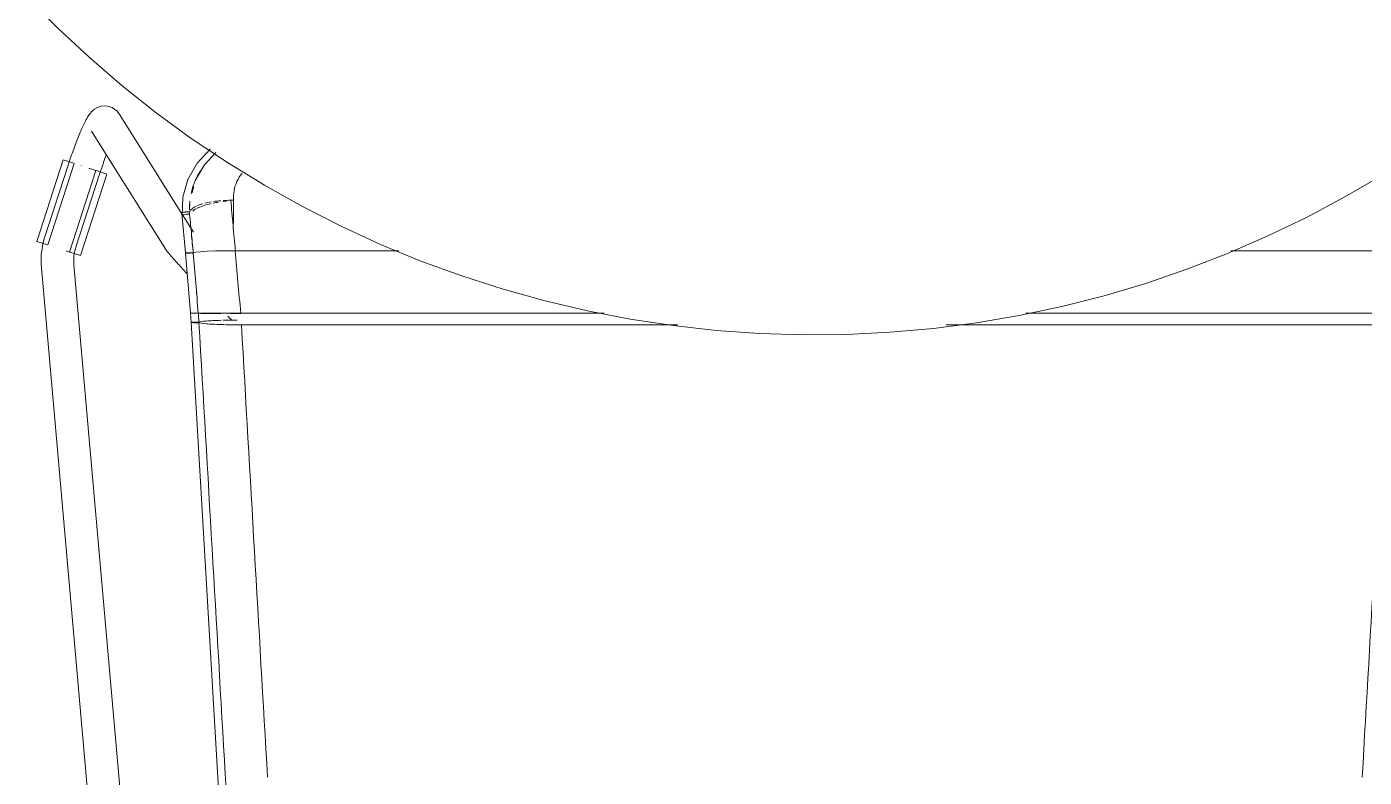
# Model space of a CAD drawing. Header units: millimetres. Extents: x 155920 to 295199, y -4084 to 97293.
# Drawn here: x 227138.5 to 227630.6, y 30744.1 to 31020.3 of the extents above; entities that cross this region are included whole.
import ezdxf

# ---------------------------------------------------------------- set-up
doc = ezdxf.new("R2010")
doc.units = ezdxf.units.MM
doc.header["$MEASUREMENT"] = 0
doc.layers.add('I-FURN', color=8, linetype='CONTINUOUS', lineweight=9)

msp = doc.modelspace()

# ---------------------------------------------------------------- linework, layer by layer
at = {"layer": 'I-FURN'}
for p, q in [((227138.54, 31031.29), (227149.79, 31019.91)), ((227149.79, 31019.91), (227161.49, 31009)), ((227161.49, 31009), (227173.61, 30998.56)), ((227173.61, 30998.56), (227186.14, 30988.61)), ((227163.46, 30989.9), (227162.83, 30989.38)), ((227164.37, 30990.47), (227163.46, 30989.9)), ((227165.75, 30990.99), (227164.37, 30990.47)), ((227167.73, 30991.16), (227165.75, 30990.99)), ((227169.95, 30990.57), (227167.73, 30991.16)), ((227171.69, 30989.35), (227169.95, 30990.57)), ((227159.98, 30985.24), (227159.75, 30984.78)), ((227160.21, 30985.68), (227159.98, 30985.24)), ((227160.44, 30986.11), (227160.21, 30985.68)), ((227160.67, 30986.52), (227160.44, 30986.11)), ((227160.91, 30986.92), (227160.67, 30986.52)), ((227161.15, 30987.31), (227160.91, 30986.92)), ((227161.41, 30987.7), (227161.15, 30987.31)), ((227161.68, 30988.09), (227161.41, 30987.7)), ((227162, 30988.49), (227161.68, 30988.09)), ((227162.37, 30988.91), (227162, 30988.49)), ((227162.83, 30989.38), (227162.37, 30988.91)), ((227171.69, 30989.35), (227172.58, 30988.23)), ((227195.61, 30951.46), (227172.58, 30988.23)), ((227186.14, 30988.61), (227199.06, 30979.18)), ((227157.84, 30980.5), (227157.59, 30979.89)), ((227158.09, 30981.1), (227157.84, 30980.5)), ((227158.34, 30981.68), (227158.09, 30981.1)), ((227158.58, 30982.24), (227158.34, 30981.68)), ((227158.82, 30982.78), (227158.58, 30982.24)), ((227159.06, 30983.31), (227158.82, 30982.78)), ((227159.29, 30983.82), (227159.06, 30983.31)), ((227159.52, 30984.31), (227159.29, 30983.82)), ((227159.75, 30984.78), (227159.52, 30984.31)), ((227162.41, 30981.86), (227189.72, 30938.27)), ((227155.82, 30975.24), (227155.57, 30974.53)), ((227156.07, 30975.94), (227155.82, 30975.24)), ((227156.33, 30976.63), (227156.07, 30975.94)), ((227156.58, 30977.31), (227156.33, 30976.63)), ((227156.84, 30977.97), (227156.58, 30977.31)), ((227157.09, 30978.63), (227156.84, 30977.97)), ((227157.34, 30979.27), (227157.09, 30978.63)), ((227157.59, 30979.89), (227157.34, 30979.27)), ((227199.06, 30979.18), (227212.35, 30970.27)), ((227201.21, 30970.04), (227205.96, 30975.19)), ((227142.21, 30941.25), (227151.9, 30971.26)), ((227151.9, 30971.26), (227153.85, 30970.63)), ((227153.85, 30970.63), (227155.82, 30969.99)), ((227154.07, 30970.16), (227153.92, 30969.7)), ((227154.31, 30970.9), (227154.07, 30970.16)), ((227154.56, 30971.64), (227154.31, 30970.9)), ((227154.81, 30972.37), (227154.56, 30971.64)), ((227155.06, 30973.1), (227154.81, 30972.37)), ((227155.31, 30973.82), (227155.06, 30973.1)), ((227155.57, 30974.53), (227155.31, 30973.82)), ((227166.83, 30970.41), (227166.6, 30969.74)), ((227167.07, 30971.07), (227166.83, 30970.41)), ((227167.31, 30971.71), (227167.07, 30971.07)), ((227167.54, 30972.35), (227167.31, 30971.71)), ((227167.77, 30972.97), (227167.54, 30972.35)), ((227203.9, 30969.46), (227208.16, 30973.93)), ((227212.35, 30970.27), (227225.98, 30961.89)), ((227153.92, 30969.7), (227145.21, 30942.89)), ((227146.25, 30939.95), (227155.94, 30969.95)), ((227164.01, 30967.35), (227154.32, 30937.34)), ((227156.62, 30939.18), (227165.33, 30965.99)), ((227158.36, 30936.04), (227168.05, 30966.04)), ((227158.54, 30969.11), (227158.5, 30969.13)), ((227163.91, 30967.38), (227161.43, 30968.18)), ((227164.13, 30967.31), (227166.1, 30966.67)), ((227165.44, 30966.32), (227165.33, 30965.99)), ((227165.67, 30967.02), (227165.44, 30966.32)), ((227165.9, 30967.7), (227165.67, 30967.02)), ((227166.13, 30968.39), (227165.9, 30967.7)), ((227166.1, 30966.67), (227168.05, 30966.04)), ((227166.36, 30969.07), (227166.13, 30968.39)), ((227166.6, 30969.74), (227166.36, 30969.07)), ((227197.83, 30964.03), (227201.21, 30970.04)), ((227200.53, 30963.63), (227203.9, 30969.46)), ((227623.47, 30957.6), (227637.28, 30965.68)), ((227195.95, 30957.51), (227197.83, 30964.03)), ((227225.98, 30961.89), (227239.94, 30954.07)), ((227195.66, 30950.6), (227195.95, 30957.51)), ((227213.62, 30956.39), (227214.66, 30956.39)), ((227214.61, 30957.63), (227214.61, 30947.88)), ((227609.34, 30950.08), (227623.47, 30957.6)), ((227195.54, 30951.5), (227196.96, 30937)), ((227199.88, 30944.64), (227195.88, 30951.04)), ((227239.94, 30954.07), (227254.2, 30946.81)), ((227254.2, 30946.81), (227268.74, 30940.13)), ((227594.93, 30943.14), (227609.34, 30950.08)), ((227144.16, 30940.62), (227142.21, 30941.25)), ((227146.13, 30939.99), (227144.16, 30940.62)), ((227144.59, 30940.69), (227144.35, 30939.58)), ((227144.88, 30941.8), (227144.59, 30940.69)), ((227145.21, 30942.89), (227144.88, 30941.8)), ((227580.25, 30936.77), (227594.93, 30943.14)), ((227143.89, 30936.18), (227143.83, 30935.04)), ((227144, 30937.32), (227143.89, 30936.18)), ((227144.15, 30938.45), (227144, 30937.32)), ((227144.35, 30939.58), (227144.15, 30938.45)), ((227154.22, 30937.37), (227153.06, 30937.75)), ((227156.41, 30936.67), (227154.44, 30937.3)), ((227155.85, 30935.26), (227155.92, 30935.92)), ((227155.92, 30935.92), (227156, 30936.58)), ((227156, 30936.58), (227156.12, 30937.23)), ((227156.12, 30937.23), (227156.26, 30937.88)), ((227156.26, 30937.88), (227156.42, 30938.52)), ((227158.36, 30936.04), (227156.41, 30936.67)), ((227156.42, 30938.52), (227156.61, 30939.16)), ((227156.61, 30939.16), (227156.62, 30939.18)), ((227189.72, 30938.27), (227189.93, 30937.95)), ((227189.93, 30937.95), (227190.11, 30937.69)), ((227190.11, 30937.69), (227190.29, 30937.46)), ((227190.29, 30937.46), (227190.46, 30937.24)), ((227190.46, 30937.24), (227190.64, 30937.02)), ((227190.64, 30937.02), (227190.83, 30936.79)), ((227190.83, 30936.79), (227191.03, 30936.55)), ((227191.03, 30936.55), (227191.25, 30936.29)), ((227191.25, 30936.29), (227191.48, 30936.03)), ((227191.48, 30936.03), (227191.72, 30935.75)), ((227191.72, 30935.75), (227191.98, 30935.45)), ((227197.03, 30937.03), (227196.96, 30937.01)), ((227196.96, 30937), (227197.03, 30936.98)), ((227196.97, 30937.01), (227197.04, 30937.03)), ((227196.97, 30937), (227198.79, 30914.8)), ((227197.03, 30936.98), (227196.97, 30937)), ((227197.22, 30937.06), (227197.03, 30937.03)), ((227197.03, 30936.98), (227197.22, 30936.95)), ((227197.22, 30936.95), (227197.03, 30936.98)), ((227197.52, 30937.08), (227197.22, 30937.06)), ((227197.51, 30936.93), (227197.22, 30936.95)), ((227197.22, 30936.95), (227197.51, 30936.93)), ((227197.23, 30937.06), (227197.52, 30937.08)), ((227197.51, 30936.93), (227197.89, 30936.92)), ((227197.89, 30936.92), (227197.51, 30936.93)), ((227197.9, 30937.09), (227197.52, 30937.08)), ((227197.52, 30937.08), (227197.91, 30937.09)), ((227197.89, 30936.92), (227198.34, 30936.91)), ((227198.34, 30936.91), (227197.89, 30936.92)), ((227198.35, 30937.1), (227197.9, 30937.09)), ((227197.91, 30937.09), (227198.36, 30937.1)), ((227198.34, 30936.91), (227198.83, 30936.9)), ((227198.83, 30936.9), (227198.34, 30936.91)), ((227198.85, 30937.11), (227198.35, 30937.1)), ((227198.36, 30937.1), (227198.85, 30937.11)), ((227199.34, 30937.11), (227198.85, 30937.11)), ((227198.85, 30937.11), (227199.35, 30937.11)), ((227199.33, 30936.9), (227199.8, 30936.91)), ((227199.8, 30936.91), (227199.33, 30936.9)), ((227199.81, 30937.1), (227199.34, 30937.11)), ((227199.35, 30937.11), (227199.82, 30937.1)), ((227200.71, 30937.29), (227199.81, 30937.1)), ((227199.82, 30937.1), (227200.7, 30937.29)), ((227200.7, 30937.29), (227202.42, 30937.47)), ((227202.44, 30937.47), (227200.71, 30937.29)), ((227202.44, 30937.47), (227204.88, 30937.62)), ((227204.92, 30937.62), (227202.44, 30937.47)), ((227208.02, 30937.74), (227204.92, 30937.62)), ((227204.92, 30937.62), (227207.95, 30937.73)), ((227208.02, 30937.73), (227211.46, 30937.81)), ((227211.45, 30937.81), (227208.02, 30937.74)), ((227215.31, 30937.84), (227211.55, 30937.81)), ((227211.55, 30937.81), (227215.19, 30937.84)), ((227275.43, 30937.84), (227215.31, 30937.84)), ((227215.31, 30937.84), (227275.43, 30937.84)), ((227268.74, 30940.13), (227283.53, 30934.04)), ((227565.33, 30931), (227580.25, 30936.77)), ((227641.63, 30937.84), (227581.51, 30937.84)), ((227581.51, 30937.84), (227641.63, 30937.84)), ((227143.83, 30935.04), (227143.81, 30933.9)), ((227143.81, 30933.9), (227143.84, 30932.76)), ((227143.84, 30932.76), (227143.92, 30931.62)), ((227143.92, 30931.62), (227143.92, 30931.57)), ((227143.92, 30931.57), (227182.87, 30488.25)), ((227155.81, 30933.94), (227155.82, 30934.6)), ((227155.83, 30933.28), (227155.81, 30933.94)), ((227155.82, 30934.6), (227155.85, 30935.26)), ((227155.87, 30932.62), (227155.83, 30933.28)), ((227193.17, 30508.12), (227155.88, 30932.62)), ((227191.98, 30935.45), (227192.25, 30935.14)), ((227192.25, 30935.14), (227192.54, 30934.82)), ((227192.54, 30934.82), (227192.84, 30934.48)), ((227192.84, 30934.48), (227193.15, 30934.13)), ((227193.15, 30934.13), (227193.48, 30933.77)), ((227193.48, 30933.77), (227193.83, 30933.39)), ((227193.83, 30933.39), (227194.18, 30933)), ((227194.18, 30933), (227194.55, 30932.6)), ((227194.55, 30932.6), (227194.93, 30932.19)), ((227194.93, 30932.19), (227195.32, 30931.76)), ((227195.32, 30931.76), (227195.73, 30931.33)), ((227195.73, 30931.33), (227196.14, 30930.88)), ((227196.14, 30930.88), (227196.56, 30930.43)), ((227283.53, 30934.04), (227298.55, 30928.54)), ((227550.19, 30925.82), (227565.33, 30931)), ((227196.56, 30930.43), (227196.99, 30929.96)), ((227196.99, 30929.96), (227197.43, 30929.49)), ((227298.55, 30928.54), (227313.79, 30923.65)), ((227313.79, 30923.65), (227329.2, 30919.37)), ((227519.35, 30917.32), (227534.86, 30921.26)), ((227534.86, 30921.26), (227550.19, 30925.82)), ((227329.2, 30919.37), (227344.78, 30915.71)), ((227503.7, 30913.99), (227519.35, 30917.32)), ((227198.86, 30914.81), (227198.79, 30914.8)), ((227198.79, 30914.8), (227198.86, 30914.8)), ((227198.8, 30914.8), (227198.86, 30914.81)), ((227199.06, 30911.44), (227198.8, 30914.8)), ((227198.86, 30914.8), (227198.8, 30914.8)), ((227199.05, 30914.81), (227199.34, 30914.81)), ((227199.34, 30914.81), (227199.05, 30914.81)), ((227199.14, 30911.47), (227199.07, 30911.45)), ((227199.07, 30911.44), (227218.35, 30579.54)), ((227199.07, 30911.44), (227199.13, 30911.42)), ((227199.13, 30911.42), (227199.32, 30911.39)), ((227199.32, 30911.5), (227199.14, 30911.47)), ((227199.62, 30911.52), (227199.32, 30911.5)), ((227199.32, 30911.39), (227199.61, 30911.37)), ((227199.34, 30914.81), (227199.72, 30914.81)), ((227199.72, 30914.81), (227199.34, 30914.81)), ((227199.34, 30914.8), (227199.73, 30914.8)), ((227199.73, 30914.8), (227199.35, 30914.8)), ((227199.61, 30911.37), (227199.99, 30911.35)), ((227200, 30911.54), (227199.62, 30911.52)), ((227199.72, 30914.81), (227200.17, 30914.81)), ((227200.17, 30914.81), (227199.72, 30914.81)), ((227200.18, 30914.8), (227199.73, 30914.8)), ((227199.73, 30914.8), (227200.18, 30914.8)), ((227199.99, 30911.35), (227200.45, 30911.34)), ((227200.45, 30911.55), (227200, 30911.54)), ((227200.17, 30914.81), (227200.67, 30914.81)), ((227200.66, 30914.81), (227200.17, 30914.81)), ((227200.67, 30914.8), (227200.18, 30914.8)), ((227200.18, 30914.8), (227200.67, 30914.8)), ((227200.94, 30911.56), (227200.45, 30911.55)), ((227200.45, 30911.34), (227200.94, 30911.33)), ((227201.16, 30914.81), (227200.66, 30914.81)), ((227200.67, 30914.81), (227201.16, 30914.81)), ((227201.17, 30914.8), (227200.67, 30914.8)), ((227200.67, 30914.8), (227201.17, 30914.8)), ((227201.44, 30911.55), (227200.94, 30911.56)), ((227200.94, 30911.33), (227201.43, 30911.34)), ((227201.16, 30914.81), (227201.63, 30914.81)), ((227201.63, 30914.81), (227201.16, 30914.81)), ((227201.64, 30914.8), (227201.17, 30914.8)), ((227201.17, 30914.8), (227201.64, 30914.8)), ((227201.43, 30911.34), (227201.9, 30911.35)), ((227201.91, 30911.54), (227201.44, 30911.55)), ((227201.63, 30914.81), (227202.52, 30914.83)), ((227202.52, 30914.83), (227201.63, 30914.81)), ((227201.9, 30911.35), (227202.79, 30911.13)), ((227202.81, 30911.75), (227201.91, 30911.54)), ((227202.52, 30914.83), (227204.26, 30914.84)), ((227204.26, 30914.84), (227202.52, 30914.83)), ((227202.53, 30914.78), (227204.28, 30914.77)), ((227204.29, 30914.77), (227202.54, 30914.78)), ((227202.79, 30911.13), (227204.54, 30910.94)), ((227204.56, 30911.95), (227202.81, 30911.75)), ((227206.77, 30914.85), (227204.26, 30914.84)), ((227204.27, 30914.84), (227206.77, 30914.85)), ((227204.28, 30914.77), (227206.78, 30914.76)), ((227206.79, 30914.76), (227204.29, 30914.77)), ((227207.06, 30912.11), (227204.56, 30911.95)), ((227206.77, 30914.85), (227209.9, 30914.86)), ((227209.9, 30914.86), (227206.77, 30914.85)), ((227206.78, 30914.76), (227209.91, 30914.75)), ((227209.91, 30914.75), (227206.79, 30914.76)), ((227210.18, 30912.23), (227207.06, 30912.11)), ((227209.9, 30914.86), (227213.47, 30914.87)), ((227213.47, 30914.87), (227209.9, 30914.86)), ((227213.73, 30912.31), (227210.82, 30912.25)), ((227212.56, 30913.72), (227213.98, 30912.25)), ((227213.46, 30914.74), (227217.24, 30914.74)), ((227213.47, 30914.87), (227217.26, 30914.87)), ((227217.26, 30914.87), (227213.47, 30914.87)), ((227217.24, 30914.74), (227213.47, 30914.74)), ((227215.98, 30912.33), (227213.73, 30912.31)), ((227217.26, 30914.87), (227351, 30914.87)), ((227351, 30914.87), (227217.26, 30914.87)), ((227344.78, 30915.71), (227360.49, 30912.68)), ((227360.49, 30912.68), (227376.3, 30910.27)), ((227472.07, 30909.24), (227487.93, 30911.3)), ((227487.93, 30911.3), (227503.7, 30913.99)), ((227506.05, 30914.87), (227639.69, 30914.87)), ((227639.69, 30914.87), (227506.05, 30914.87)), ((227204.54, 30910.94), (227207.04, 30910.78)), ((227207.04, 30910.78), (227210.17, 30910.66)), ((227210.17, 30910.66), (227213.74, 30910.58)), ((227213.74, 30910.58), (227217.52, 30910.55)), ((227217.52, 30910.55), (227378.09, 30910.55)), ((227378.09, 30910.55), (227217.52, 30910.55)), ((227376.3, 30910.27), (227392.2, 30908.5)), ((227392.2, 30908.5), (227408.16, 30907.37)), ((227408.16, 30907.37), (227424.15, 30906.88)), ((227424.15, 30906.88), (227440.15, 30907.03)), ((227440.15, 30907.03), (227456.13, 30907.81)), ((227456.13, 30907.81), (227472.07, 30909.24)), ((227476.83, 30910.55), (227639.42, 30910.55)), ((227639.42, 30910.55), (227476.83, 30910.55))]:
    msp.add_line(p, q, dxfattribs=at)
for points, knots in [([(227198.98, 30958.74), (227199.42, 30960.81), (227200.4, 30963.77), (227201.96, 30966.44), (227202.49, 30967.24)], [-0.8210019, -0.8210019, -0.8210019, -0.8210019, -0.6666667, -0.5975811, -0.5975811, -0.5975811, -0.5975811]), ([(227214.66, 30956.39), (227214.45, 30958.77), (227215.08, 30962.38), (227217.01, 30965.37), (227217.77, 30966.28)], [0, 0, 0, 0, 0.3333333, 0.5, 0.5, 0.5, 0.5]), ([(227195.59, 30951.65), (227195.61, 30951.67), (227195.65, 30951.72), (227195.74, 30951.78), (227195.82, 30951.82), (227195.84, 30951.83)], [0.55555556, 0.55555556, 0.55555556, 0.55555556, 0.58333333, 0.61805556, 0.63796286, 0.63796286, 0.63796286, 0.63796286]), ([(227198.48, 30951.32), (227198.26, 30951.33), (227197.77, 30951.32), (227197.02, 30951.24), (227196.35, 30951.08), (227195.92, 30950.91), (227195.77, 30950.79), (227195.73, 30950.75)], [-1, -1, -1, -1, -0.90625, -0.8125, -0.71875, -0.625, -0.5625, -0.5625, -0.5625, -0.5625]), ([(227195.98, 30951.89), (227196.07, 30951.93), (227196.3, 30952), (227196.67, 30952.07), (227197.02, 30952.1), (227197.4, 30952.12), (227197.84, 30952.11), (227198.2, 30952.08), (227198.38, 30952.05)], [0.6666667, 0.6666667, 0.6666667, 0.6666667, 0.7222222, 0.7916667, 0.8263889, 0.8611111, 0.9305556, 1, 1, 1, 1]), ([(227199.06, 30911.45), (227199.06, 30911.46), (227199.2, 30911.49), (227199.6, 30911.52), (227199.99, 30911.54), (227200.44, 30911.55), (227200.94, 30911.56), (227201.44, 30911.55), (227201.76, 30911.55), (227201.91, 30911.54)], [-0.5, -0.5, -0.5, -0.5, -0.375, -0.3125, -0.25, -0.1875, -0.125, -0.0625, 0, 0, 0, 0]), ([(227201.9, 30911.35), (227201.68, 30911.34), (227201.19, 30911.33), (227200.55, 30911.34), (227200.09, 30911.35), (227199.68, 30911.36), (227199.23, 30911.39), (227199.06, 30911.43), (227199.06, 30911.44)], [-1, -1, -1, -1, -0.90625, -0.8125, -0.765625, -0.71875, -0.625, -0.501507, -0.501507, -0.501507, -0.501507]), ([(227217.52, 30910.55), (227216.24, 30910.55), (227213.7, 30910.57), (227210.09, 30910.65), (227206.92, 30910.77), (227203.57, 30910.99), (227202.18, 30911.2), (227201.9, 30911.35)], [-1, -1, -1, -1, -0.833333, -0.666667, -0.5, -0.333333, 0, 0, 0, 0]), ([(227201.91, 30911.54), (227202.2, 30911.69), (227203.59, 30911.9), (227206.94, 30912.12), (227209.05, 30912.2), (227210.17, 30912.23)], [-1, -1, -1, -1, -0.6666667, -0.5, -0.3333333, -0.3333333, -0.3333333, -0.3333333]), ([(227210.81, 30912.25), (227211.74, 30912.28), (227213.44, 30912.31), (227215.22, 30912.33), (227215.99, 30912.33)], [-0.3023043, -0.3023043, -0.3023043, -0.3023043, -0.1666667, -0.0664381, -0.0664381, -0.0664381, -0.0664381])]:
    msp.add_open_spline(points, degree=3, knots=knots, dxfattribs=at)
for points in [[(227200.05, 30961.45), (227199.78, 30960.74), (227199.6, 30960.02), (227199.47, 30959.28)], [(227198.41, 30953.59), (227198.42, 30954.41), (227198.47, 30955.24), (227198.55, 30956.06)], [(227204.03, 30955.29), (227204.77, 30955.47), (227205.58, 30955.63), (227206.41, 30955.78)], [(227209.08, 30955.71), (227208.4, 30955.59), (227207.75, 30955.46), (227207.09, 30955.32)], [(227207.26, 30955.92), (227208.11, 30956.04), (227208.98, 30956.16), (227209.9, 30956.22)], [(227212.2, 30956.15), (227211.72, 30956.1), (227211.25, 30956.04), (227210.79, 30955.97)], [(227210.82, 30956.29), (227211.73, 30956.35), (227212.66, 30956.38), (227213.62, 30956.39)], [(227213.62, 30956.39), (227213.87, 30953.36), (227214.42, 30947.22), (227215.01, 30940.97), (227215.31, 30937.84)], [(227214.66, 30956.39), (227214.62, 30956.89), (227214.6, 30957.4), (227214.6, 30957.91)], [(227198.38, 30952.05), (227198.52, 30952.44), (227199.09, 30953.19), (227200.23, 30953.9), (227200.93, 30954.22)], [(227198.38, 30952.05), (227198.62, 30949.61), (227199.1, 30944.66), (227199.57, 30939.62), (227199.81, 30937.1)], [(227198.53, 30954.83), (227198.47, 30954.18), (227198.46, 30953.53), (227198.46, 30952.88)], [(227200.96, 30953.36), (227200.32, 30953.05), (227199.93, 30952.73), (227199.6, 30952.41)], [(227203.38, 30954.33), (227202.57, 30954.06), (227201.77, 30953.78), (227201.21, 30953.48)], [(227201.38, 30954.42), (227201.97, 30954.67), (227202.62, 30954.9), (227203.36, 30955.11)], [(227206.42, 30955.17), (227205.5, 30954.96), (227204.56, 30954.73), (227203.71, 30954.48)], [(227199.1, 30944), (227199.33, 30941.65), (227199.57, 30939.28), (227199.8, 30936.91)], [(227200.71, 30925.96), (227200.41, 30929.62), (227200.11, 30933.27), (227199.8, 30936.91)], [(227201.63, 30914.81), (227201.33, 30918.53), (227200.72, 30925.96), (227200.12, 30933.39), (227199.82, 30937.1)], [(227216.23, 30926.36), (227215.88, 30930.19), (227215.54, 30934.01), (227215.19, 30937.83)], [(227217.26, 30914.87), (227216.91, 30918.7), (227216.57, 30922.53), (227216.23, 30926.36)], [(227201.11, 30921.12), (227201.08, 30921.53), (227201.05, 30921.94), (227201.01, 30922.35)], [(227201.63, 30914.81), (227201.68, 30914.23), (227201.77, 30913.08), (227201.86, 30911.92), (227201.9, 30911.35)], [(227201.64, 30914.8), (227201.68, 30914.26), (227201.77, 30913.17), (227201.86, 30912.09), (227201.91, 30911.54)], [(227221.22, 30579.35), (227218, 30634.58), (227211.56, 30745.18), (227205.12, 30855.94), (227201.9, 30911.35)], [(227227.11, 30744.06), (227223.91, 30799.52), (227220.72, 30855.02), (227217.52, 30910.55)], [(227639.42, 30910.55), (227636.23, 30855.02), (227633.03, 30799.5), (227629.84, 30744.06)]]:
    msp.add_open_spline(points, degree=3, dxfattribs=at)

doc.saveas('drawing.dxf')
